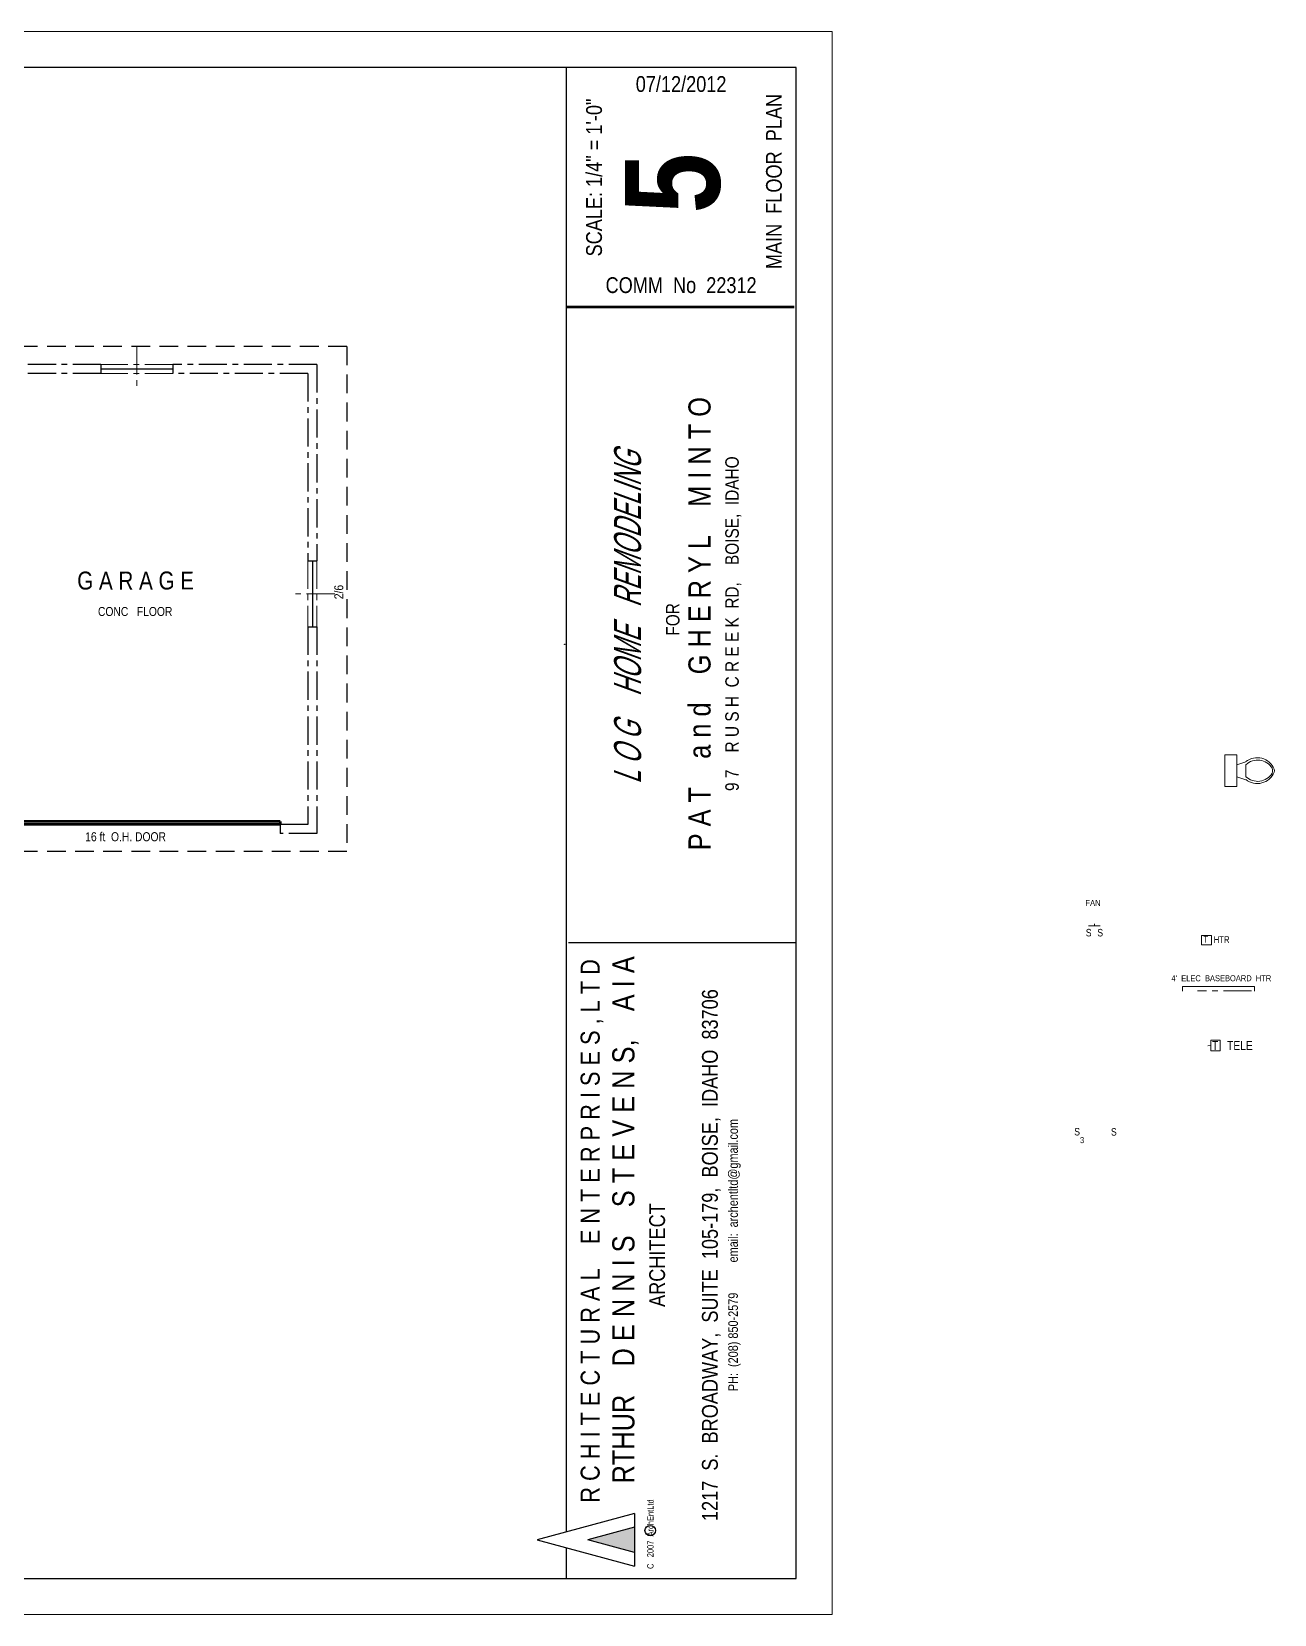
# Model space of a CAD drawing. Header units: inches. Extents: x 0 to 15350, y -6 to 2753.
# Drawn here: x 5155 to 5984, y 959 to 2015 of the extents above; entities that cross this region are included whole.
import ezdxf

# ---------------------------------------------------------------- set-up
doc = ezdxf.new("R2010")
doc.units = ezdxf.units.IN
doc.header["$MEASUREMENT"] = 0
for name, pattern in [('CENTER', [2, 1.25, -0.25, 0.25, -0.25]), ('DASHDOT2', [0.5, 0.25, -0.125, 0, -0.125]), ('HIDDEN', [0.375, 0.25, -0.125])]:
    doc.linetypes.add(name, pattern=pattern)
for name, color, linetype, lineweight in [('DOORS', 7, 'Continuous', 60), ('HVAC', 1, 'Continuous', 50), ('PLUMBING', 3, 'Continuous', 20), ('ROOF', 7, 'HIDDEN', 30), ('WALL FRAMING', 9, 'CENTER', 30), ('WINDOWS', 5, 'Continuous', 30)]:
    doc.layers.add(name, color=color, linetype=linetype, lineweight=lineweight)
for name, color, linetype in [('SETBACK', 1, 'DASHDOT2'), ('TEXT80', 9, 'Continuous'), ('TITLE BLOCK', 7, 'Continuous'), ('TITLE_BLOCK', 250, 'Continuous')]:
    doc.layers.add(name, color=color, linetype=linetype)
doc.styles.add('ARCH ENT', font='technical.ttf', dxfattribs={"height": 2})
doc.styles.add('ARCHENT', font='technical.ttf', dxfattribs={"height": 6})
doc.styles.add('EXIST', font='romans.shx', dxfattribs={"width": 0.75, "oblique": 20, "height": 12})

msp = doc.modelspace()

# ---------------------------------------------------------------- hatches: boundary and pattern name
at = {"layer": 'TITLE_BLOCK', "linetype": 'Continuous', "ltscale": 0.5}
msp.add_hatch(color=1, dxfattribs=at).paths.add_polyline_path([(5557, 1017.1), (5525.8, 1008.7), (5557, 1000.2)])

# ---------------------------------------------------------------- linework, layer by layer
at = {"layer": 'DOORS', "color": 9, "ltscale": 15}
for p, q in [((5320.5, 1487.9), (5128.5, 1487.9)), ((5320.5, 1485.9), (5128.5, 1485.9))]:
    msp.add_line(p, q, dxfattribs=at)
at = {"layer": 'DOORS', "color": 9, "linetype": 'Continuous', "ltscale": 15}
msp.add_line((5320.5, 1487.9), (5320.5, 1485.9), dxfattribs=at)
at = {"layer": 'HVAC', "lineweight": 20, "ltscale": 15}
for p, q in [((5935.2, 1411.9), (5935.2, 1405.7)), ((5941.9, 1411.9), (5935.2, 1411.9)), ((5935.2, 1405.7), (5941.9, 1405.7)), ((5941.9, 1405.7), (5941.9, 1411.9)), ((5922.6, 1374.8), (5922.6, 1377.8)), ((5922.6, 1377.8), (5970.6, 1377.8)), ((5970.6, 1374.8), (5970.6, 1377.8))]:
    msp.add_line(p, q, dxfattribs=at)
at = {"layer": 'PLUMBING', "color": 3}
for p, q in [((5958.8, 1525.8), (5964.8, 1527.8)), ((5964.8, 1517.8), (5964.8, 1525.8)), ((5958.8, 1517.8), (5964.8, 1515.8))]:
    msp.add_line(p, q, dxfattribs=at)
msp.add_lwpolyline([(5958.8, 1511.3), (5950.8, 1511.3), (5950.8, 1532.3), (5958.8, 1532.3)], close=True, dxfattribs=at)
for centre, radius, start, end in [((5972.3, 1518.3), 12.2, 22.0286, 128.5309), ((5972.6, 1517.6), 11.3, 31.0532, 133.6323), ((5972.3, 1525.4), 12.2, 231.4693, 337.9716), ((5978.6, 1521.8), 4, 335.7318, 24.2682), ((5979.8, 1521.8), 4, 344.8605, 15.1395), ((5972.6, 1526), 11.3, 226.3679, 328.947)]:
    msp.add_arc(centre, radius, start, end, dxfattribs=at)
at = {"layer": 'ROOF', "color": 9, "ltscale": 50}
for p, q in [((5365, 1804.9), (5084, 1804.9)), ((5365, 1804.9), (5365, 1467.9)), ((5365, 1467.9), (5084, 1467.9))]:
    msp.add_line(p, q, dxfattribs=at)
at = {"layer": 'SETBACK'}
msp.add_line((5511.6, 1606.3), (5509.7, 1605.8), dxfattribs=at)
at = {"layer": 'TITLE BLOCK', "color": 7, "linetype": 'Continuous', "lineweight": 0, "ltscale": 0.5}
for p, q in [((5688.8, 2014.9), (4056.8, 2014.9)), ((5688.8, 2014.9), (5688.8, 958.9)), ((4056.8, 958.9), (5688.8, 958.9))]:
    msp.add_line(p, q, dxfattribs=at)
at = {"layer": 'TITLE BLOCK', "color": 7, "linetype": 'Continuous', "lineweight": 30, "ltscale": 0.5}
for p, q in [((5664.8, 1990.9), (4104.8, 1990.9)), ((5511.6, 1014), (5511.6, 1990.9)), ((5664.8, 982.9), (5664.8, 1990.9)), ((5512.8, 1407.1), (5664.8, 1407.1)), ((5557, 1026.3), (5492, 1008.7)), ((5557, 1026.3), (5557, 991)), ((5557, 1026.3), (5557, 991)), ((5557, 1017.1), (5525.8, 1008.6)), ((5557, 1017.1), (5525.8, 1008.6)), ((5511.6, 982.9), (5511.6, 1003.4)), ((5557, 1000.2), (5525.8, 1008.6)), ((5557, 1000.2), (5525.8, 1008.6)), ((4104.8, 982.9), (5664.8, 982.9)), ((5511.6, 982.9), (5664.8, 982.9))]:
    msp.add_line(p, q, dxfattribs=at)
at = {"layer": 'TITLE BLOCK', "color": 7, "linetype": 'Continuous', "lineweight": 30, "ltscale": 0.0625}
msp.add_line((5492, 1008.7), (5557, 991), dxfattribs=at)
at = {"layer": 'TITLE BLOCK', "color": 7, "linetype": 'Continuous', "lineweight": 30, "ltscale": 0.5, "const_width": 1.58}
msp.add_lwpolyline([(5511.6, 1831.2), (5663.6, 1831.2)], dxfattribs=at)
at = {"layer": 'TITLE BLOCK', "color": 7, "linetype": 'Continuous'}
msp.add_circle((5567.4, 1014.8), 3.5, dxfattribs=at)
at = {"layer": 'WALL FRAMING', "color": 9, "lineweight": 9, "ltscale": 15}
for p, q in [((5225, 1804.9), (5225, 1774.9)), ((5249, 1792.9), (5201, 1792.9)), ((5249, 1786.9), (5201, 1786.9)), ((5339, 1661.9), (5339, 1617.9)), ((5345, 1661.9), (5345, 1617.9)), ((5356.9, 1639.9), (5326.9, 1639.9))]:
    msp.add_line(p, q, dxfattribs=at)
at = {"layer": 'WALL FRAMING', "color": 9, "ltscale": 15}
for p, q in [((5201, 1792.9), (5104, 1792.9)), ((5201, 1786.9), (5110, 1786.9)), ((5201, 1792.9), (5201, 1786.9)), ((5345, 1792.9), (5249, 1792.9)), ((5249, 1792.9), (5249, 1786.9)), ((5339, 1786.9), (5249, 1786.9)), ((5339, 1786.9), (5339, 1661.9)), ((5345, 1792.9), (5345, 1661.9)), ((5339, 1661.9), (5345, 1661.9)), ((5339, 1617.9), (5345, 1617.9)), ((5339, 1617.9), (5339, 1485.9)), ((5345, 1617.9), (5345, 1479.9)), ((5339, 1485.9), (5320.5, 1485.9)), ((5320.5, 1485.9), (5320.5, 1479.9)), ((5345, 1479.9), (5320.5, 1479.9))]:
    msp.add_line(p, q, dxfattribs=at)
at = {"layer": 'WALL FRAMING', "color": 6, "linetype": 'Continuous', "lineweight": 9, "ltscale": 150}
for p, q in [((5859.8, 1418.2), (5867.5, 1418.2)), ((5863.7, 1418.2), (5863.7, 1419.6))]:
    msp.add_line(p, q, dxfattribs=at)
at = {"layer": 'WALL FRAMING', "lineweight": 9, "ltscale": 15}
msp.add_line((5968.6, 1374.9), (5932.6, 1374.9), dxfattribs=at)
at = {"layer": 'WALL FRAMING', "color": 7, "linetype": 'Continuous', "lineweight": 9, "ltscale": 150}
for p, q in [((5941.4, 1342), (5941.4, 1334.8)), ((5947.7, 1342), (5941.4, 1342)), ((5947.7, 1334.8), (5947.7, 1342)), ((5941.4, 1338.4), (5939.4, 1338.3)), ((5941.4, 1334.8), (5947.7, 1334.8))]:
    msp.add_line(p, q, dxfattribs=at)
at = {"layer": 'WINDOWS', "color": 9, "ltscale": 15}
for p, q in [((5201, 1789.9), (5249, 1789.9)), ((5342, 1661.9), (5342, 1617.9))]:
    msp.add_line(p, q, dxfattribs=at)

# ---------------------------------------------------------------- texts
at = {"layer": 'TEXT80', "color": 9, "width": 360.062, "attachment_point": 5, "style": 'ARCHENT'}
for s, insert, char_height, rotation in [('{\\C7;G A R A G E}', (5224.1, 1648.6), 12, 0.0328), ('{\\C7;2/6}', (5359.7, 1641), 6, 90.0328), ('{\\C7;CONC   FLOOR}', (5223.8, 1628), 6, 0.0328), ('{\\C7;16 ft  O.H. DOOR}', (5217.4, 1477.7), 6, 0.0328)]:
    msp.add_mtext(s, dxfattribs=dict(at, insert=insert, char_height=char_height, rotation=rotation))
at = {"layer": 'TEXT80', "attachment_point": 5, "rotation": 0.0328, "style": 'ARCHENT'}
for s, insert, char_height, width in [('{\\C7;FAN}', (5862.8, 1433.6), 4, 360.062), ('{\\C7;T}', (5938, 1409.4), 4.5, 270.047), ('{\\C7;HTR}', (5948.6, 1409.1), 4.5, 270.047), ('{\\C7;T}', (5944.3, 1338.4), 6, 360.062), ('{\\C7;TELE}', (5960.8, 1338.4), 6, 360.062)]:
    msp.add_mtext(s, dxfattribs=dict(at, insert=insert, char_height=char_height, width=width))
at = {"layer": 'TEXT80', "color": 6, "width": 360.062, "attachment_point": 5, "rotation": 0.0328, "style": 'ARCHENT'}
for s, insert, char_height in [('{\\C7; }S', (5859.1, 1413.7), 5), ('{\\C7; }S', (5866.8, 1413.7), 5), ('{\\C7; }S', (5851.4, 1280.9), 5), ('{\\C7; }S', (5875.9, 1280.8), 5), ('3', (5855.5, 1275.3), 4)]:
    msp.add_mtext(s, dxfattribs=dict(at, insert=insert, char_height=char_height))
at = {"layer": 'TEXT80', "color": 1, "insert": (5948.4, 1383.3), "char_height": 4, "width": 360.062, "attachment_point": 5, "rotation": 0.0328, "style": 'ARCHENT'}
msp.add_mtext("{\\C7;4'  ELEC  BASEBOARD  HTR}", dxfattribs=at)
at = {"layer": 'TITLE BLOCK', "color": 7, "linetype": 'Continuous', "lineweight": 30, "ltscale": 0.5, "char_height": 10.551, "attachment_point": 5, "style": 'ARCH ENT'}
for s, insert in [('\\A1;07/12/2012', (5588, 1979.9)), ('COMM  No  22312', (5588, 1845.7))]:
    msp.add_mtext(s, dxfattribs=dict(at, insert=insert))
at = {"layer": 'TITLE BLOCK', "color": 7, "linetype": 'Continuous', "lineweight": 30, "ltscale": 0.5, "rotation": 90, "style": 'ARCH ENT'}
for s, insert, char_height, attachment_point in [('SCALE: 1/4" = 1\'-0"  ', (5530, 1917.6), 10.551, 5), ('MAIN  FLOOR  PLAN', (5650, 1914.9), 10.551, 5), ('{\\fTechnical|b1|i0|c0|p34;5}', (5550.5, 1913.8), 63.306, 2), ('\\P{\\H0.3769x;  FOR\\P\\H1.644x;P A T    a n d    G H E R Y L    M I N T O\\P\\H0.6083x;9 7    R U S H  C R E E K  RD,    BOISE,  IDAHO}', (5583.2, 1619.9), 23.802, 5), ('        R C H I T E C T U R A L    E N T E R P R I S E S , L T D\\P{\\H1.167x;          RTHUR    D E N N I S    S T E V E N S,    A I A\\P\\H0.7145x;ARCHITECT\\P\\P1217  S.  BROADWAY,  SUITE  105-179,  BOISE,  IDAHO  83706\\P\\H0.5999x;PH:  (208) 850-2579          email:  archentltd@gmail.com}', (5521, 1198.6), 12.661, 2)]:
    msp.add_mtext(s, dxfattribs=dict(at, insert=insert, char_height=char_height, attachment_point=attachment_point))
at = {"layer": 'TITLE BLOCK', "color": 7, "linetype": 'Continuous', "lineweight": 9, "ltscale": 50, "insert": (5543.3, 1623.8), "char_height": 18, "width": 403, "attachment_point": 2, "rotation": 90, "style": 'EXIST'}
msp.add_mtext('{\\fTechnical|b0|i0|c0|p34;L O G    HOME   REMODELING}', dxfattribs=at)
at = {"layer": 'TITLE BLOCK', "color": 7, "linetype": 'HIDDEN', "insert": (5565.4, 989.2), "char_height": 4.197, "width": 59, "attachment_point": 1, "rotation": 90, "style": 'ARCHENT'}
msp.add_mtext('C   2007  ArchEntLtd', dxfattribs=at)

doc.saveas('drawing.dxf')
